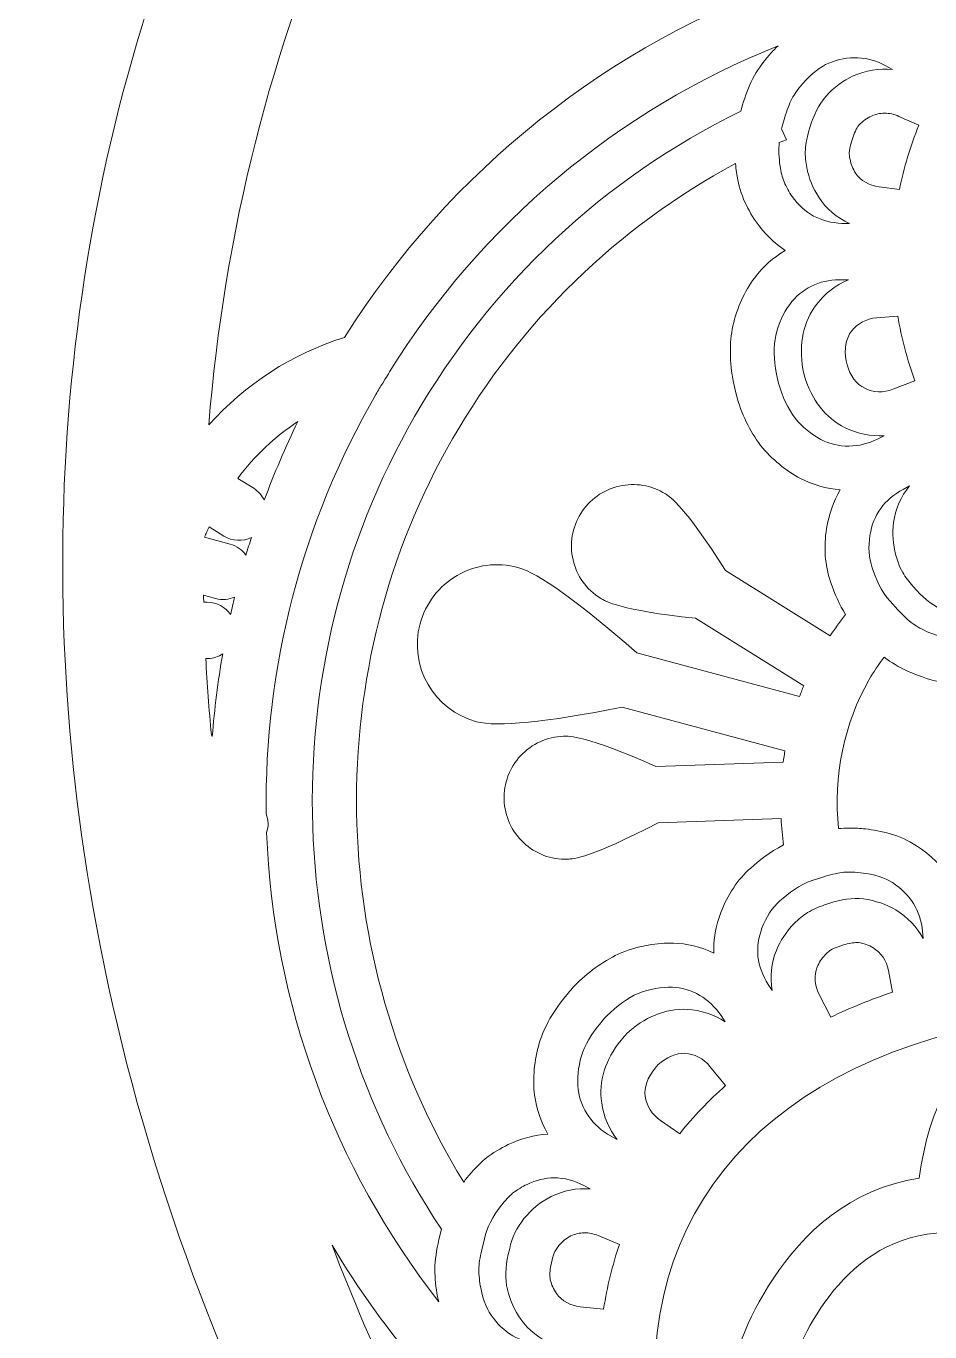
# Model space of a CAD drawing. Extents: x 49 to 10099, y -910 to -90.
# Drawn here: x 9200.7 to 9329.3, y -441.9 to -256.2 of the extents above; entities that cross this region are included whole.
import ezdxf

# ---------------------------------------------------------------- set-up
doc = ezdxf.new("R2010")
doc.units = 0
doc.header["$MEASUREMENT"] = 0
doc.layers.add('Layer 1', color=7, linetype='Continuous')

msp = doc.modelspace()

# ---------------------------------------------------------------- linework, layer by layer
at = {"layer": 'Layer 1', "lineweight": 0}
for points, knots in [([(10097.65, -338.77), (10098.51, -299.65), (10090.97, -261.41), (10075.28, -226.33), (10057.66, -186.9), (10030.56, -153.49), (9996.92, -129.71), (9961.84, -104.91), (9921.33, -91.8), (9879.76, -91.8), (9831.86, -91.8), (9783.83, -109.39), (9740.87, -142.66), (9708.16, -167.98), (9678.3, -202.19), (9651.81, -244.61), (9625.32, -202.2), (9595.46, -168), (9562.75, -142.67), (9519.78, -109.4), (9471.76, -91.81), (9423.84, -91.8), (9382.28, -91.8), (9341.77, -104.91), (9306.7, -129.69), (9273.06, -153.47), (9245.96, -186.88), (9228.33, -226.31), (9206.94, -274.13), (9200.68, -327.84), (9210.22, -381.63), (9220.77, -441.15), (9249.57, -497.53), (9295.81, -549.22), (9449.69, -721.22), (9626.76, -885.08), (9628.54, -886.72), (9628.54, -886.72), (9651.81, -908.2), (9651.81, -908.2), (9651.81, -908.2), (9675.08, -886.71), (9675.08, -886.71), (9676.85, -885.08), (9853.93, -721.22), (10007.81, -549.22), (10054.04, -497.54), (10082.84, -441.16), (10093.39, -381.65), (10095.63, -369.04), (10096.98, -356.43), (10097.49, -343.9), (10097.65, -342.96), (10097.8, -342.02), (10097.93, -341.07), (10097.95, -340.88), (10098.04, -340), (10098.11, -339.31), (10098.11, -339.15), (10098.12, -338.97), (10098.12, -338.79), (10098.12, -338.79), (10097.65, -338.77), (10097.65, -338.77)], [0, 0, 0, 0, 1, 1, 1, 2, 2, 2, 3, 3, 3, 4, 4, 4, 5, 5, 5, 6, 6, 6, 7, 7, 7, 8, 8, 8, 9, 9, 9, 10, 10, 10, 11, 11, 11, 12, 12, 12, 13, 13, 13, 14, 14, 14, 15, 15, 15, 16, 16, 16, 17, 17, 17, 18, 18, 18, 19, 19, 19, 20, 20, 20, 21, 21, 21, 21]), ([(9344.76, -573.42), (9350.45, -566.2), (9358.05, -559.31), (9367.53, -553), (9367.85, -552.78), (9368.14, -552.52), (9368.39, -552.22), (9368.69, -551.96), (9368.94, -551.69), (9369.15, -551.37), (9370.35, -549.52), (9369.82, -547.03), (9367.97, -545.83), (9358.86, -539.91), (9353.42, -529.91), (9353.42, -519.06), (9353.42, -513.94), (9354.6, -509.05), (9356.92, -504.53), (9357.93, -502.56), (9357.16, -500.14), (9355.11, -499.09), (9355.11, -499.09), (9354.83, -498.97), (9354.83, -498.97), (9354.38, -498.77), (9353.92, -498.65), (9353.46, -498.62), (9313.4, -496.29), (9289.73, -477.14), (9290.13, -447.42), (9290.55, -417.85), (9314.02, -398.71), (9352.94, -396.21), (9353.33, -396.19), (9353.71, -396.11), (9354.08, -395.97), (9354.47, -395.9), (9354.83, -395.78), (9355.16, -395.61), (9357.13, -394.61), (9357.91, -392.19), (9356.91, -390.22), (9351.98, -380.55), (9352.27, -369.16), (9357.7, -359.78), (9360.26, -355.34), (9363.72, -351.69), (9368, -348.93), (9368.9, -348.35), (9369.52, -347.46), (9369.74, -346.41), (9369.97, -345.36), (9369.77, -344.29), (9369.2, -343.4), (9369.2, -343.4), (9368.95, -343.05), (9368.95, -343.05), (9368.66, -342.66), (9368.33, -342.34), (9367.94, -342.08), (9334.42, -320.04), (9323.49, -291.62), (9338.71, -266.08), (9353.85, -240.68), (9383.76, -235.84), (9418.72, -253.15), (9419.05, -253.31), (9419.39, -253.42), (9419.75, -253.48), (9420.13, -253.63), (9420.52, -253.71), (9420.88, -253.72), (9420.88, -253.72), (9421.14, -253.73), (9421.14, -253.73), (9423.27, -253.73), (9425.03, -252.07), (9425.14, -249.94), (9425.7, -239.09), (9431.65, -229.38), (9441.04, -223.96), (9445.48, -221.4), (9450.31, -219.97), (9455.39, -219.72), (9457.59, -219.61), (9459.3, -217.73), (9459.19, -215.47), (9459.19, -215.47), (9459.15, -215.1), (9459.15, -215.1), (9459.1, -214.62), (9458.97, -214.17), (9458.76, -213.76), (9440.75, -177.91), (9445.5, -147.84), (9471.45, -133.33), (9479.95, -128.57), (9488.73, -126.57), (9497.45, -127.16), (9510.73, -132.75), (9523.78, -139.83), (9536.45, -148.34), (9540.17, -152.37), (9543.76, -156.96), (9547.18, -162.1), (9547.39, -162.41), (9547.63, -162.69), (9547.93, -162.94), (9548.18, -163.25), (9548.48, -163.51), (9548.81, -163.73), (9550.6, -164.9), (9553.19, -164.36), (9554.37, -162.56), (9554.51, -162.33), (9554.68, -162.13), (9554.83, -161.91), (9556.4, -163.18), (9557.97, -164.47), (9559.53, -165.79), (9554.81, -166.24), (9551.06, -168.05), (9548.3, -170.03), (9547.11, -164.06), (9544.32, -156.34), (9537.77, -152.15), (9531.58, -148.19), (9523.58, -148.21), (9513.96, -152.2), (9501.44, -136.39), (9478.18, -142.35), (9477.97, -142.41), (9477.97, -142.41), (9477.43, -142.61), (9477.43, -142.61), (9477.23, -142.7), (9477.07, -142.79), (9476.97, -142.86), (9476.81, -142.94), (9476.67, -143.04), (9476.53, -143.13), (9476.53, -143.13), (9476.14, -143.46), (9476.14, -143.46), (9475.96, -143.63), (9459.17, -160.74), (9466.63, -179.53), (9458.36, -185.87), (9454.34, -192.79), (9454.68, -200.13), (9455.03, -207.9), (9460.32, -214.17), (9464.89, -218.18), (9459.33, -220.71), (9452.63, -226.24), (9450.84, -238.32), (9450.84, -238.32), (9450.8, -238.74), (9450.8, -238.74), (9450.71, -241.31), (9450.96, -243.77), (9451.56, -246.11), (9449.23, -245.52), (9446.75, -245.25), (9444.19, -245.34), (9444.19, -245.34), (9443.74, -245.38), (9443.74, -245.38), (9431.68, -247.18), (9426.16, -253.87), (9423.63, -259.44), (9419.62, -254.86), (9413.34, -249.57), (9405.57, -249.22), (9398.27, -248.89), (9391.32, -252.9), (9384.97, -261.17), (9366.18, -253.71), (9349.06, -270.53), (9348.89, -270.71), (9348.89, -270.71), (9348.55, -271.12), (9348.55, -271.12), (9348.42, -271.3), (9348.32, -271.47), (9348.24, -271.61), (9348.18, -271.71), (9348.09, -271.87), (9348.02, -272.04), (9348.02, -272.04), (9347.85, -272.51), (9347.85, -272.51), (9347.78, -272.75), (9341.78, -295.95), (9357.65, -308.5), (9353.66, -318.13), (9353.64, -326.13), (9357.6, -332.31), (9361.79, -338.86), (9369.51, -341.66), (9375.47, -342.84), (9371.92, -347.81), (9368.88, -355.95), (9373.36, -367.28), (9373.36, -367.28), (9373.55, -367.69), (9373.55, -367.69), (9374.75, -369.96), (9376.2, -371.97), (9377.89, -373.69), (9375.56, -374.34), (9373.29, -375.36), (9371.1, -376.73), (9371.1, -376.73), (9370.75, -376.98), (9370.75, -376.98), (9361.21, -384.56), (9359.77, -393.12), (9360.36, -399.2), (9354.6, -397.25), (9346.52, -395.81), (9339.61, -399.39), (9333.09, -402.76), (9329.11, -409.71), (9327.75, -420.03), (9307.77, -422.97), (9301.34, -446.09), (9301.28, -446.28), (9301.28, -446.28), (9301.18, -446.67), (9301.18, -446.67), (9301.18, -446.67), (9301.19, -446.87), (9301.19, -446.87), (9301.17, -447.03), (9301.16, -447.21), (9301.16, -447.4), (9301.16, -447.56), (9301.17, -447.71), (9301.19, -447.88), (9301.19, -447.88), (9301.27, -448.41), (9301.27, -448.41), (9301.33, -448.65), (9307.71, -471.75), (9327.75, -474.68), (9329.11, -485.01), (9333.1, -491.96), (9339.62, -495.33), (9346.53, -498.92), (9354.6, -497.47), (9360.36, -495.51), (9359.77, -501.6), (9361.22, -510.16), (9370.8, -517.78), (9370.8, -517.78), (9371.12, -518), (9371.12, -518), (9373.29, -519.36), (9375.55, -520.37), (9377.88, -521.02), (9376.19, -522.74), (9374.74, -524.75), (9373.53, -527.02), (9373.53, -527.02), (9373.34, -527.43), (9373.34, -527.43), (9368.87, -538.77), (9371.9, -546.91), (9375.46, -551.88), (9369.49, -553.06), (9361.77, -555.85), (9357.58, -562.41), (9353.62, -568.59), (9353.64, -576.6), (9357.63, -586.22), (9357.42, -586.38), (9357.24, -586.56), (9357.04, -586.72), (9352.95, -582.31), (9348.85, -577.87), (9344.76, -573.42)], [0, 0, 0, 0, 1, 1, 1, 2, 2, 2, 3, 3, 3, 4, 4, 4, 5, 5, 5, 6, 6, 6, 7, 7, 7, 8, 8, 8, 9, 9, 9, 10, 10, 10, 11, 11, 11, 12, 12, 12, 13, 13, 13, 14, 14, 14, 15, 15, 15, 16, 16, 16, 17, 17, 17, 18, 18, 18, 19, 19, 19, 20, 20, 20, 21, 21, 21, 22, 22, 22, 23, 23, 23, 24, 24, 24, 25, 25, 25, 26, 26, 26, 27, 27, 27, 28, 28, 28, 29, 29, 29, 30, 30, 30, 31, 31, 31, 32, 32, 32, 33, 33, 33, 34, 34, 34, 35, 35, 35, 36, 36, 36, 37, 37, 37, 38, 38, 38, 39, 39, 39, 40, 40, 40, 41, 41, 41, 42, 42, 42, 43, 43, 43, 44, 44, 44, 45, 45, 45, 46, 46, 46, 47, 47, 47, 48, 48, 48, 49, 49, 49, 50, 50, 50, 51, 51, 51, 52, 52, 52, 53, 53, 53, 54, 54, 54, 55, 55, 55, 56, 56, 56, 57, 57, 57, 58, 58, 58, 59, 59, 59, 60, 60, 60, 61, 61, 61, 62, 62, 62, 63, 63, 63, 64, 64, 64, 65, 65, 65, 66, 66, 66, 67, 67, 67, 68, 68, 68, 69, 69, 69, 70, 70, 70, 71, 71, 71, 72, 72, 72, 73, 73, 73, 74, 74, 74, 75, 75, 75, 76, 76, 76, 77, 77, 77, 78, 78, 78, 79, 79, 79, 80, 80, 80, 81, 81, 81, 82, 82, 82, 83, 83, 83, 84, 84, 84, 85, 85, 85, 86, 86, 86, 87, 87, 87, 88, 88, 88, 89, 89, 89, 90, 90, 90, 91, 91, 91, 92, 92, 92, 93, 93, 93, 94, 94, 94, 94]), ([(9246.58, -234.47), (9262.75, -198.32), (9287.53, -167.73), (9318.24, -146.03), (9320.41, -144.49), (9322.61, -143.01), (9324.82, -141.58), (9321.15, -149.94), (9320.21, -159.29), (9322.16, -168.23), (9309, -193.03), (9304.75, -221.8), (9310.12, -249.57), (9283.63, -258.75), (9260.95, -276.75), (9245.99, -300.49), (9238.52, -302.82), (9231.85, -307.15), (9226.67, -312.94), (9228.85, -285.68), (9235.52, -259.21), (9246.58, -234.47)], [0, 0, 0, 0, 1, 1, 1, 2, 2, 2, 3, 3, 3, 4, 4, 4, 5, 5, 5, 6, 6, 6, 7, 7, 7, 7]), ([(9306.42, -260.32), (9305.43, -261.49), (9304.69, -262.54), (9304.07, -263.69), (9303.48, -264.88), (9302.99, -266.14), (9302.61, -267.45), (9302.61, -267.45), (9302.36, -268.32), (9302.36, -268.32), (9282.87, -277.88), (9266.84, -292.88), (9255.94, -311.76), (9235.23, -347.63), (9236.76, -392.85), (9259.77, -427.28), (9259.77, -427.28), (9259.41, -428.75), (9259.41, -428.75), (9259.05, -430.3), (9258.86, -431.61), (9258.82, -432.95), (9258.84, -434.27), (9258.97, -435.58), (9259.22, -436.85), (9259.27, -437.11), (9259.34, -437.34), (9259.4, -437.6), (9244.44, -418.46), (9235.81, -395.12), (9234.9, -370.89), (9235.19, -370.02), (9235.17, -369.1), (9234.84, -368.24), (9234.54, -347.4), (9239.93, -326.78), (9250.44, -308.59), (9250.75, -308.04), (9251.08, -307.51), (9251.41, -306.98), (9251.41, -306.98), (9251.77, -306.4), (9251.77, -306.4), (9252.02, -306.1), (9252.23, -305.77), (9252.38, -305.4), (9265.43, -284.37), (9284.84, -268.17), (9307.65, -259.05), (9307.25, -259.44), (9306.84, -259.85), (9306.42, -260.32)], [0, 0, 0, 0, 1, 1, 1, 2, 2, 2, 3, 3, 3, 4, 4, 4, 5, 5, 5, 6, 6, 6, 7, 7, 7, 8, 8, 8, 9, 9, 9, 10, 10, 10, 11, 11, 11, 12, 12, 12, 13, 13, 13, 14, 14, 14, 15, 15, 15, 16, 16, 16, 17, 17, 17, 17]), ([(9308.15, -270.82), (9308.17, -270.77), (9308.18, -270.72), (9308.2, -270.66), (9308.2, -270.66), (9308.63, -269.19), (9308.63, -269.19), (9308.63, -269.19), (9308.63, -269.19), (9308.63, -269.19), (9308.9, -268.24), (9309.25, -267.33), (9309.63, -266.56), (9309.99, -265.9), (9310.48, -265.21), (9311.14, -264.43), (9312.5, -262.91), (9313.64, -262.01), (9314.88, -261.51), (9317.59, -260.35), (9320.47, -260.49), (9323.01, -261.9), (9323.01, -261.9), (9323.93, -262.42), (9323.93, -262.42), (9322.03, -262.22), (9320.12, -262.52), (9318.35, -263.33), (9316.93, -263.97), (9315.65, -264.9), (9314.43, -266.23), (9313.44, -267.45), (9312.69, -268.93), (9312.23, -270.5), (9312.23, -270.5), (9312, -271.27), (9312, -271.27), (9311.77, -272.07), (9311.62, -272.86), (9311.54, -273.8), (9311.49, -274.76), (9311.62, -275.64), (9311.74, -276.32), (9312.04, -277.9), (9312.62, -279.34), (9313.46, -280.58), (9314.51, -282.2), (9316.02, -283.48), (9317.8, -284.31), (9317.8, -284.31), (9316.75, -284.28), (9316.75, -284.28), (9315.27, -284.22), (9313.87, -283.87), (9312.72, -283.24), (9311.54, -282.6), (9310.51, -281.66), (9309.66, -280.46), (9309.22, -279.82), (9308.83, -279.12), (9308.51, -278.36), (9308.24, -277.74), (9308.08, -277), (9307.94, -276.15), (9307.78, -274.9), (9307.73, -273.79), (9307.82, -272.79), (9307.82, -272.79), (9308.88, -272.42), (9308.88, -272.42), (9308.88, -272.42), (9308.15, -270.82), (9308.15, -270.82)], [0, 0, 0, 0, 1, 1, 1, 2, 2, 2, 3, 3, 3, 4, 4, 4, 5, 5, 5, 6, 6, 6, 7, 7, 7, 8, 8, 8, 9, 9, 9, 10, 10, 10, 11, 11, 11, 12, 12, 12, 13, 13, 13, 14, 14, 14, 15, 15, 15, 16, 16, 16, 17, 17, 17, 18, 18, 18, 19, 19, 19, 20, 20, 20, 21, 21, 21, 22, 22, 22, 23, 23, 23, 24, 24, 24, 24]), ([(9317.9, -275.19), (9317.81, -274.73), (9317.78, -274.38), (9317.78, -274.23), (9317.82, -273.84), (9317.9, -273.43), (9318.01, -273.03), (9318.01, -273.03), (9318.24, -272.25), (9318.24, -272.25), (9318.47, -271.47), (9318.83, -270.74), (9319.15, -270.32), (9319.67, -269.77), (9320.29, -269.32), (9320.93, -269.03), (9321.52, -268.76), (9322.16, -268.62), (9322.81, -268.62), (9323.49, -268.62), (9324.17, -268.77), (9324.84, -269.07), (9324.84, -269.07), (9327.68, -270.32), (9327.68, -270.32), (9326.46, -273.34), (9325.54, -276.4), (9324.92, -279.47), (9324.92, -279.47), (9322.04, -279.09), (9322.04, -279.09), (9320.59, -278.91), (9319.38, -278.21), (9318.68, -277.13), (9318.3, -276.57), (9318.03, -275.89), (9317.9, -275.19)], [0, 0, 0, 0, 1, 1, 1, 2, 2, 2, 3, 3, 3, 4, 4, 4, 5, 5, 5, 6, 6, 6, 7, 7, 7, 8, 8, 8, 9, 9, 9, 10, 10, 10, 11, 11, 11, 12, 12, 12, 12]), ([(9308.69, -288.12), (9307, -289.11), (9305.51, -290.44), (9304.29, -292.06), (9302.9, -293.95), (9301.84, -296.28), (9301.22, -298.87), (9300.73, -301.28), (9300.75, -303.96), (9301.3, -306.92), (9301.3, -306.92), (9301.68, -308.58), (9301.68, -308.58), (9302.45, -311.36), (9303.61, -313.78), (9305.17, -315.85), (9306.8, -317.83), (9308.77, -319.46), (9310.87, -320.56), (9312.65, -321.47), (9314.55, -322.01), (9316.51, -322.16), (9315.53, -323.81), (9314.87, -325.65), (9314.56, -327.64), (9314.13, -330.24), (9314.32, -332.87), (9315.12, -335.22), (9315.7, -336.98), (9316.42, -338.55), (9317.27, -339.9), (9316.49, -340.88), (9315.75, -341.89), (9315.06, -342.93), (9315.06, -342.93), (9300.18, -333.65), (9300.18, -333.65), (9294.35, -324.44), (9292.31, -323.16), (9291.63, -322.74), (9289.65, -321.51), (9287.3, -321.11), (9285.03, -321.64), (9282.75, -322.17), (9280.82, -323.55), (9279.59, -325.53), (9278.35, -327.51), (9277.96, -329.86), (9278.49, -332.13), (9279.02, -334.41), (9280.4, -336.34), (9282.38, -337.57), (9283.06, -337.99), (9285.1, -339.27), (9295.91, -340.43), (9295.91, -340.43), (9311.3, -350.02), (9311.3, -350.02), (9311.09, -350.52), (9310.9, -351.02), (9310.71, -351.54), (9310.71, -351.54), (9287.58, -345.35), (9287.58, -345.35), (9279.26, -338.07), (9273.56, -333.99), (9270.63, -333.2), (9267.7, -332.42), (9264.64, -332.82), (9262.01, -334.33), (9259.39, -335.85), (9257.51, -338.3), (9256.72, -341.23), (9255.1, -347.27), (9258.7, -353.51), (9264.75, -355.13), (9267.68, -355.91), (9274.64, -355.22), (9285.46, -353.07), (9285.46, -353.07), (9308.64, -359.29), (9308.64, -359.29), (9308.55, -359.82), (9308.47, -360.35), (9308.4, -360.87), (9308.4, -360.87), (9290.27, -361.48), (9290.27, -361.48), (9280.31, -357.08), (9277.91, -357.15), (9277.12, -357.2), (9274.79, -357.27), (9272.63, -358.26), (9271.03, -359.96), (9269.44, -361.67), (9268.61, -363.89), (9268.69, -366.23), (9268.76, -368.56), (9269.75, -370.72), (9271.45, -372.32), (9273.16, -373.91), (9275.33, -374.78), (9277.71, -374.66), (9278.51, -374.64), (9280.91, -374.56), (9290.58, -369.49), (9290.58, -369.49), (9308.09, -368.9), (9308.09, -368.9), (9308.16, -370.16), (9308.28, -371.41), (9308.45, -372.65), (9306.44, -373.65), (9304.85, -374.95), (9303.76, -375.94), (9301.92, -377.57), (9300.44, -379.76), (9299.51, -382.27), (9298.79, -384.16), (9298.46, -386.09), (9298.5, -388.02), (9296.63, -387.14), (9294.63, -386.65), (9292.8, -386.62), (9290.48, -386.52), (9287.94, -386.97), (9285.35, -387.97), (9283.09, -388.98), (9280.88, -390.52), (9279.08, -392.31), (9278.74, -392.6), (9278.41, -392.99), (9277.68, -393.84), (9275.7, -396.21), (9274.4, -398.49), (9273.69, -400.82), (9272.97, -403.28), (9272.73, -405.82), (9273.01, -408.21), (9273.29, -410.21), (9273.94, -412.08), (9274.91, -413.76), (9273, -413.88), (9271.1, -414.38), (9269.27, -415.25), (9268.18, -415.77), (9267.13, -416.4), (9265.99, -417.27), (9265.07, -418.05), (9264.19, -418.97), (9263.39, -419.98), (9263.23, -420.18), (9263.07, -420.38), (9262.93, -420.59), (9243.24, -388.59), (9242.53, -347.5), (9261.36, -314.89), (9270.95, -298.27), (9284.82, -284.8), (9301.6, -275.76), (9301.64, -276.18), (9301.69, -276.62), (9301.75, -277.07), (9301.98, -278.45), (9302.24, -279.62), (9302.76, -280.83), (9303.26, -281.99), (9303.85, -283.07), (9304.53, -284.04), (9305.69, -285.7), (9307.09, -287.07), (9308.69, -288.12)], [0, 0, 0, 0, 1, 1, 1, 2, 2, 2, 3, 3, 3, 4, 4, 4, 5, 5, 5, 6, 6, 6, 7, 7, 7, 8, 8, 8, 9, 9, 9, 10, 10, 10, 11, 11, 11, 12, 12, 12, 13, 13, 13, 14, 14, 14, 15, 15, 15, 16, 16, 16, 17, 17, 17, 18, 18, 18, 19, 19, 19, 20, 20, 20, 21, 21, 21, 22, 22, 22, 23, 23, 23, 24, 24, 24, 25, 25, 25, 26, 26, 26, 27, 27, 27, 28, 28, 28, 29, 29, 29, 30, 30, 30, 31, 31, 31, 32, 32, 32, 33, 33, 33, 34, 34, 34, 35, 35, 35, 36, 36, 36, 37, 37, 37, 38, 38, 38, 39, 39, 39, 40, 40, 40, 41, 41, 41, 42, 42, 42, 43, 43, 43, 44, 44, 44, 45, 45, 45, 46, 46, 46, 47, 47, 47, 48, 48, 48, 49, 49, 49, 50, 50, 50, 51, 51, 51, 52, 52, 52, 53, 53, 53, 54, 54, 54, 55, 55, 55, 56, 56, 56, 57, 57, 57, 57]), ([(9313.17, -295.75), (9311.28, -298.18), (9310.57, -301.43), (9311.19, -305), (9311.19, -305), (9311.42, -306), (9311.42, -306), (9312.39, -309.36), (9314.44, -311.96), (9317.21, -313.34), (9318.96, -314.19), (9320.84, -314.57), (9322.77, -314.47), (9322.77, -314.47), (9321.81, -314.94), (9321.81, -314.94), (9319.18, -316.26), (9316.24, -316.28), (9313.75, -315), (9312.41, -314.3), (9311.12, -313.22), (9310.08, -311.97), (9309.07, -310.63), (9308.27, -308.93), (9307.74, -307.02), (9307.74, -307.02), (9307.43, -305.7), (9307.43, -305.7), (9307.05, -303.61), (9307.02, -301.74), (9307.33, -300.23), (9307.74, -298.53), (9308.42, -296.99), (9309.31, -295.8), (9310.99, -293.57), (9313.53, -292.3), (9316.36, -292.3), (9316.45, -292.3), (9316.53, -292.3), (9316.61, -292.31), (9316.61, -292.31), (9317.66, -292.31), (9317.66, -292.31), (9315.91, -293.04), (9314.37, -294.21), (9313.17, -295.75)], [0, 0, 0, 0, 1, 1, 1, 2, 2, 2, 3, 3, 3, 4, 4, 4, 5, 5, 5, 6, 6, 6, 7, 7, 7, 8, 8, 8, 9, 9, 9, 10, 10, 10, 11, 11, 11, 12, 12, 12, 13, 13, 13, 14, 14, 14, 15, 15, 15, 15]), ([(9318.11, -299.6), (9318.97, -298.5), (9320.23, -297.83), (9321.67, -297.71), (9321.67, -297.71), (9324.69, -297.46), (9324.69, -297.46), (9325.22, -300.55), (9326.04, -303.63), (9327.13, -306.66), (9327.13, -306.66), (9324, -307.87), (9324, -307.87), (9322.66, -308.38), (9321.23, -308.33), (9319.98, -307.73), (9318.81, -307.15), (9317.91, -305.92), (9317.47, -304.41), (9317.47, -304.41), (9317.33, -303.82), (9317.33, -303.82), (9317.04, -302.12), (9317.31, -300.62), (9318.11, -299.6)], [0, 0, 0, 0, 1, 1, 1, 2, 2, 2, 3, 3, 3, 4, 4, 4, 5, 5, 5, 6, 6, 6, 7, 7, 7, 8, 8, 8, 8]), ([(9234.56, -323.64), (9234.24, -322.94), (9233.72, -322.36), (9233.06, -321.94), (9233.06, -321.94), (9230.78, -320.53), (9230.78, -320.53), (9233.18, -317.34), (9236.07, -314.62), (9239.35, -312.44), (9237.57, -316.1), (9235.97, -319.83), (9234.56, -323.64)], [0, 0, 0, 0, 1, 1, 1, 2, 2, 2, 3, 3, 3, 4, 4, 4, 4]), ([(9340.82, -339.53), (9339.17, -341.9), (9336.64, -343.27), (9333.62, -343.41), (9332.34, -343.49), (9330.99, -343.2), (9329.12, -342.44), (9328.2, -342.03), (9327.4, -341.6), (9326.86, -341.23), (9326.11, -340.64), (9325.38, -339.96), (9324.72, -339.22), (9324.72, -339.22), (9323.62, -338), (9323.62, -338), (9322.26, -336.59), (9321.51, -334.62), (9321.06, -333.24), (9320.58, -331.84), (9320.47, -330.25), (9320.73, -328.64), (9320.97, -327.18), (9321.48, -325.88), (9322.26, -324.8), (9323.04, -323.73), (9324.14, -322.79), (9325.45, -322.1), (9325.45, -322.1), (9326.37, -321.61), (9326.37, -321.61), (9325.13, -323.13), (9324.34, -324.93), (9324.1, -326.82), (9323.89, -328.35), (9323.99, -329.9), (9324.42, -331.48), (9324.61, -332.17), (9324.88, -333), (9325.39, -333.91), (9325.8, -334.6), (9326.29, -335.25), (9326.84, -335.87), (9326.84, -335.87), (9327.39, -336.48), (9327.39, -336.48), (9328.53, -337.74), (9329.85, -338.72), (9331.44, -339.45), (9332.84, -339.98), (9334.27, -340.26), (9335.72, -340.26), (9335.72, -340.26), (9336.01, -340.26), (9336.01, -340.26), (9337.96, -340.21), (9339.81, -339.65), (9341.43, -338.65), (9341.43, -338.65), (9340.82, -339.53), (9340.82, -339.53)], [0, 0, 0, 0, 1, 1, 1, 2, 2, 2, 3, 3, 3, 4, 4, 4, 5, 5, 5, 6, 6, 6, 7, 7, 7, 8, 8, 8, 9, 9, 9, 10, 10, 10, 11, 11, 11, 12, 12, 12, 13, 13, 13, 14, 14, 14, 15, 15, 15, 16, 16, 16, 17, 17, 17, 18, 18, 18, 19, 19, 19, 20, 20, 20, 20]), ([(9232.73, -328.93), (9232.47, -329.77), (9232.21, -330.6), (9231.96, -331.45), (9231.44, -330.71), (9230.66, -330.14), (9229.72, -329.88), (9229.72, -329.88), (9226.07, -328.91), (9226.07, -328.91), (9226.27, -328.41), (9226.48, -327.91), (9226.7, -327.42), (9226.7, -327.42), (9228.82, -328.75), (9228.82, -328.75), (9230, -329.48), (9231.55, -329.53), (9232.73, -328.93)], [0, 0, 0, 0, 1, 1, 1, 2, 2, 2, 3, 3, 3, 4, 4, 4, 5, 5, 5, 6, 6, 6, 6]), ([(9230.34, -337.4), (9230.14, -338.23), (9229.95, -339.07), (9229.76, -339.9), (9229.03, -338.83), (9227.81, -338.14), (9226.44, -338.14), (9226.39, -338.14), (9226.35, -338.14), (9226.3, -338.14), (9226.3, -338.14), (9225.95, -338.15), (9225.95, -338.15), (9225.94, -337.82), (9225.93, -337.49), (9225.93, -337.16), (9225.93, -337.16), (9227.64, -337.62), (9227.64, -337.62), (9228.56, -337.87), (9229.53, -337.77), (9230.34, -337.4)], [0, 0, 0, 0, 1, 1, 1, 2, 2, 2, 3, 3, 3, 4, 4, 4, 5, 5, 5, 6, 6, 6, 7, 7, 7, 7]), ([(9345.46, -347.14), (9340.31, -348.52), (9336, -351.82), (9333.33, -356.44), (9327.83, -365.98), (9331.11, -378.21), (9340.64, -383.71), (9342.53, -384.8), (9344.58, -385.56), (9346.75, -385.99), (9346.98, -386.87), (9347.25, -387.76), (9347.55, -388.63), (9343.22, -389.07), (9339.03, -389.71), (9335.04, -390.55), (9335.04, -390.55), (9334.45, -384.33), (9334.45, -384.33), (9334, -379.46), (9331.45, -375.34), (9327.33, -372.76), (9324.91, -371.14), (9322.23, -370.64), (9320.1, -370.37), (9319.3, -370.29), (9318.57, -370.25), (9317.86, -370.25), (9317.32, -370.25), (9316.79, -370.27), (9316.26, -370.32), (9315.49, -362.95), (9317.05, -355.34), (9320.64, -349.11), (9321.25, -348.05), (9321.95, -347), (9322.74, -345.94), (9322.87, -346.05), (9323, -346.15), (9323.14, -346.25), (9324.15, -346.96), (9325.29, -347.59), (9326.67, -348.2), (9328.36, -348.89), (9330.62, -349.68), (9333.18, -349.68), (9333.46, -349.68), (9333.75, -349.67), (9333.98, -349.65), (9338.91, -349.44), (9343.17, -347.11), (9345.95, -343.11), (9345.95, -343.11), (9349.53, -338.01), (9349.53, -338.01), (9352.51, -340.68), (9355.69, -343.25), (9359.05, -345.67), (9358.37, -346.27), (9357.7, -346.89), (9357.06, -347.53), (9353.32, -346.24), (9349.34, -346.1), (9345.46, -347.14)], [0, 0, 0, 0, 1, 1, 1, 2, 2, 2, 3, 3, 3, 4, 4, 4, 5, 5, 5, 6, 6, 6, 7, 7, 7, 8, 8, 8, 9, 9, 9, 10, 10, 10, 11, 11, 11, 12, 12, 12, 13, 13, 13, 14, 14, 14, 15, 15, 15, 16, 16, 16, 17, 17, 17, 18, 18, 18, 19, 19, 19, 20, 20, 20, 21, 21, 21, 21]), ([(9226.24, -346.16), (9226.24, -346.16), (9226.57, -346.15), (9226.57, -346.15), (9227.34, -346.12), (9228.05, -345.88), (9228.65, -345.48), (9227.97, -349.38), (9227.47, -353.31), (9227.17, -357.25), (9227.12, -357.16), (9227.09, -357.07), (9227.04, -356.98), (9226.7, -353.37), (9226.43, -349.76), (9226.24, -346.16)], [0, 0, 0, 0, 1, 1, 1, 2, 2, 2, 3, 3, 3, 4, 4, 4, 5, 5, 5, 5]), ([(9319.79, -380.31), (9318.23, -380.19), (9316.58, -380.41), (9315.02, -380.92), (9315.02, -380.92), (9314.25, -381.18), (9314.25, -381.18), (9313.46, -381.44), (9312.71, -381.78), (9311.85, -382.27), (9311.21, -382.68), (9310.59, -383.19), (9309.95, -383.83), (9308.83, -384.96), (9307.97, -386.26), (9307.42, -387.65), (9306.68, -389.44), (9306.48, -391.41), (9306.81, -393.35), (9306.81, -393.35), (9306.25, -392.48), (9306.25, -392.48), (9305.46, -391.24), (9304.96, -389.87), (9304.8, -388.55), (9304.66, -387.22), (9304.85, -385.84), (9305.37, -384.46), (9305.95, -382.91), (9306.83, -381.58), (9307.93, -380.61), (9309.1, -379.55), (9310.69, -378.27), (9312.53, -377.72), (9312.53, -377.72), (9314.04, -377.22), (9314.04, -377.22), (9314.98, -376.91), (9315.96, -376.68), (9316.78, -376.55), (9317.11, -376.52), (9317.46, -376.5), (9317.84, -376.5), (9318.32, -376.5), (9318.83, -376.53), (9319.4, -376.59), (9321.47, -376.85), (9322.81, -377.27), (9323.93, -378.01), (9326.43, -379.58), (9327.95, -382.03), (9328.21, -384.91), (9328.21, -384.91), (9328.31, -385.97), (9328.31, -385.97), (9327.4, -384.3), (9326.07, -382.9), (9324.4, -381.89), (9323.07, -381.09), (9321.57, -380.57), (9319.79, -380.31)], [0, 0, 0, 0, 1, 1, 1, 2, 2, 2, 3, 3, 3, 4, 4, 4, 5, 5, 5, 6, 6, 6, 7, 7, 7, 8, 8, 8, 9, 9, 9, 10, 10, 10, 11, 11, 11, 12, 12, 12, 13, 13, 13, 14, 14, 14, 15, 15, 15, 16, 16, 16, 17, 17, 17, 18, 18, 18, 19, 19, 19, 20, 20, 20, 20]), ([(9323.94, -393.57), (9320.88, -394.61), (9317.95, -395.8), (9315.18, -397.12), (9315.18, -397.12), (9313.51, -393.89), (9313.51, -393.89), (9312.84, -392.59), (9312.73, -391.18), (9313.22, -390), (9313.47, -389.38), (9313.87, -388.76), (9314.38, -388.25), (9314.79, -387.84), (9315.08, -387.63), (9315.1, -387.62), (9315.44, -387.42), (9315.82, -387.25), (9316.22, -387.12), (9316.22, -387.12), (9316.98, -386.87), (9316.98, -386.87), (9317.68, -386.64), (9318.41, -386.53), (9318.93, -386.53), (9318.99, -386.53), (9319.04, -386.53), (9319.09, -386.53), (9319.85, -386.64), (9320.57, -386.89), (9321.17, -387.26), (9322.32, -387.94), (9323.09, -389.09), (9323.35, -390.5), (9323.35, -390.5), (9323.94, -393.57), (9323.94, -393.57)], [0, 0, 0, 0, 1, 1, 1, 2, 2, 2, 3, 3, 3, 4, 4, 4, 5, 5, 5, 6, 6, 6, 7, 7, 7, 8, 8, 8, 9, 9, 9, 10, 10, 10, 11, 11, 11, 12, 12, 12, 12]), ([(9282.57, -409.32), (9282.85, -411.26), (9283.61, -413.03), (9284.77, -414.54), (9284.77, -414.54), (9283.84, -414.02), (9283.84, -414.02), (9281.29, -412.62), (9279.61, -410.2), (9279.22, -407.42), (9279.05, -405.92), (9279.21, -404.25), (9279.68, -402.61), (9280.14, -401.13), (9281.05, -399.57), (9282.47, -397.87), (9282.47, -397.87), (9282.94, -397.31), (9283.18, -397.05), (9283.18, -397.05), (9283.31, -396.92), (9283.31, -396.92), (9284.72, -395.52), (9286.29, -394.4), (9287.74, -393.75), (9289.39, -393.12), (9291.07, -392.83), (9292.63, -392.88), (9293.87, -392.9), (9295.25, -393.31), (9296.51, -394.03), (9297.7, -394.72), (9298.72, -395.69), (9299.55, -396.91), (9299.55, -396.91), (9300.14, -397.78), (9300.14, -397.78), (9298.54, -396.75), (9296.69, -396.14), (9294.71, -396.02), (9291.66, -395.89), (9288.53, -397.16), (9286.11, -399.52), (9285.92, -399.7), (9285.69, -399.97), (9285.33, -400.41), (9283.07, -403.16), (9282.09, -406.34), (9282.57, -409.32)], [0, 0, 0, 0, 1, 1, 1, 2, 2, 2, 3, 3, 3, 4, 4, 4, 5, 5, 5, 6, 6, 6, 7, 7, 7, 8, 8, 8, 9, 9, 9, 10, 10, 10, 11, 11, 11, 12, 12, 12, 13, 13, 13, 14, 14, 14, 15, 15, 15, 16, 16, 16, 16]), ([(9288.76, -408.38), (9288.56, -407.15), (9289.06, -405.73), (9290.16, -404.38), (9290.17, -404.38), (9290.41, -404.08), (9290.4, -404.08), (9290.4, -404.08), (9290.4, -404.08), (9290.4, -404.08), (9290.4, -404.08), (9290.56, -403.93), (9290.56, -403.93), (9291.73, -402.82), (9293.19, -402.2), (9294.38, -402.27), (9295.77, -402.35), (9297.05, -403.02), (9297.96, -404.14), (9297.96, -404.14), (9300.2, -406.86), (9300.2, -406.86), (9297.8, -408.98), (9295.61, -411.26), (9293.67, -413.7), (9293.67, -413.7), (9290.92, -411.81), (9290.92, -411.81), (9289.72, -411), (9288.96, -409.8), (9288.76, -408.38)], [0, 0, 0, 0, 1, 1, 1, 2, 2, 2, 3, 3, 3, 4, 4, 4, 5, 5, 5, 6, 6, 6, 7, 7, 7, 8, 8, 8, 9, 9, 9, 10, 10, 10, 10]), ([(9369.38, -409.23), (9369.71, -408.9), (9369.97, -408.53), (9370.17, -408.14), (9369.18, -412.1), (9369.41, -415.52), (9370, -418.16), (9361.05, -419.4), (9344.84, -424.65), (9337.49, -445.94), (9337.44, -446.12), (9337.4, -446.3), (9337.36, -446.52), (9337.36, -446.52), (9337.31, -446.86), (9337.31, -446.86), (9337.28, -447.05), (9337.28, -447.25), (9337.28, -447.41), (9337.28, -447.41), (9337.3, -447.82), (9337.3, -447.82), (9337.31, -448), (9337.34, -448.18), (9337.4, -448.43), (9337.41, -448.5), (9337.43, -448.57), (9337.45, -448.67), (9337.45, -448.67), (9337.54, -448.98), (9337.54, -448.98), (9344.83, -470.09), (9361, -475.34), (9369.94, -476.59), (9369.85, -476.98), (9369.77, -477.37), (9369.71, -477.76), (9369.32, -480.06), (9369.25, -483), (9370.08, -486.4), (9369.9, -486.07), (9369.67, -485.77), (9369.4, -485.5), (9368.09, -484.19), (9366.07, -483.95), (9364.52, -484.9), (9364.39, -484.97), (9351.5, -492.46), (9343.3, -488.22), (9338.73, -485.84), (9336.07, -479.95), (9335.4, -470.69), (9335.25, -468.62), (9333.57, -467.02), (9331.49, -466.97), (9317.03, -466.65), (9310.87, -451.83), (9309.34, -447.38), (9310.87, -442.92), (9317.03, -428.07), (9331.49, -427.75), (9333.57, -427.7), (9335.25, -426.1), (9335.4, -424.03), (9336.07, -414.77), (9338.73, -408.88), (9343.3, -406.5), (9351.56, -402.21), (9364.38, -409.74), (9364.5, -409.81), (9366.06, -410.75), (9368.08, -410.52), (9369.38, -409.23)], [0, 0, 0, 0, 1, 1, 1, 2, 2, 2, 3, 3, 3, 4, 4, 4, 5, 5, 5, 6, 6, 6, 7, 7, 7, 8, 8, 8, 9, 9, 9, 10, 10, 10, 11, 11, 11, 12, 12, 12, 13, 13, 13, 14, 14, 14, 15, 15, 15, 16, 16, 16, 17, 17, 17, 18, 18, 18, 19, 19, 19, 20, 20, 20, 21, 21, 21, 22, 22, 22, 23, 23, 23, 24, 24, 24, 24]), ([(9280.01, -421.07), (9280.01, -421.07), (9280.93, -421.55), (9280.93, -421.55), (9279, -421.41), (9277.1, -421.77), (9275.36, -422.65), (9272.31, -424.19), (9270.1, -426.98), (9269.48, -430.02), (9269.48, -430.02), (9269.27, -430.86), (9269.27, -430.86), (9268.85, -432.71), (9268.81, -434.33), (9269.15, -435.85), (9269.51, -437.4), (9270.16, -438.83), (9271.06, -440.07), (9272.2, -441.66), (9273.71, -442.87), (9275.46, -443.63), (9275.46, -443.63), (9274.39, -443.62), (9274.39, -443.62), (9271.5, -443.61), (9268.93, -442.3), (9267.16, -439.94), (9267.16, -439.94), (9267.12, -439.9), (9267.12, -439.9), (9266.3, -438.86), (9265.73, -437.5), (9265.36, -435.63), (9265.19, -434.76), (9265.09, -433.82), (9265.08, -433.01), (9265.1, -432.21), (9265.24, -431.31), (9265.5, -430.21), (9265.5, -430.21), (9265.89, -428.63), (9265.89, -428.63), (9266.22, -427.06), (9267.01, -425.5), (9268.3, -423.86), (9268.83, -423.19), (9269.42, -422.57), (9269.9, -422.16), (9270.56, -421.66), (9271.25, -421.24), (9271.96, -420.9), (9273.24, -420.29), (9274.53, -419.98), (9275.82, -419.98), (9277.22, -419.98), (9278.62, -420.34), (9280.01, -421.07)], [0, 0, 0, 0, 1, 1, 1, 2, 2, 2, 3, 3, 3, 4, 4, 4, 5, 5, 5, 6, 6, 6, 7, 7, 7, 8, 8, 8, 9, 9, 9, 10, 10, 10, 11, 11, 11, 12, 12, 12, 13, 13, 13, 14, 14, 14, 15, 15, 15, 16, 16, 16, 17, 17, 17, 18, 18, 18, 19, 19, 19, 19]), ([(9282.84, -438.63), (9282.84, -438.63), (9279.52, -438.29), (9279.52, -438.29), (9278.11, -438.15), (9276.91, -437.49), (9276.13, -436.4), (9275.72, -435.83), (9275.42, -435.17), (9275.25, -434.46), (9275.13, -433.89), (9275.17, -433.19), (9275.37, -432.29), (9275.37, -432.29), (9275.59, -431.39), (9275.59, -431.39), (9275.85, -430.11), (9276.82, -428.93), (9278.19, -428.24), (9278.78, -427.94), (9279.43, -427.79), (9280.1, -427.79), (9280.74, -427.79), (9281.4, -427.92), (9282.05, -428.19), (9282.05, -428.19), (9285.08, -429.43), (9285.08, -429.43), (9284.09, -432.38), (9283.34, -435.46), (9282.84, -438.63)], [0, 0, 0, 0, 1, 1, 1, 2, 2, 2, 3, 3, 3, 4, 4, 4, 5, 5, 5, 6, 6, 6, 7, 7, 7, 8, 8, 8, 9, 9, 9, 10, 10, 10, 10]), ([(9257.12, -447.42), (9255.93, -448.79), (9254.79, -450.18), (9253.68, -451.59), (9250.2, -444.3), (9247.04, -436.96), (9244.21, -429.55), (9247.95, -435.84), (9252.26, -441.83), (9257.12, -447.42)], [0, 0, 0, 0, 1, 1, 1, 2, 2, 2, 3, 3, 3, 3])]:
    msp.add_open_spline(points, degree=3, knots=knots, dxfattribs=at)

doc.saveas('drawing.dxf')
